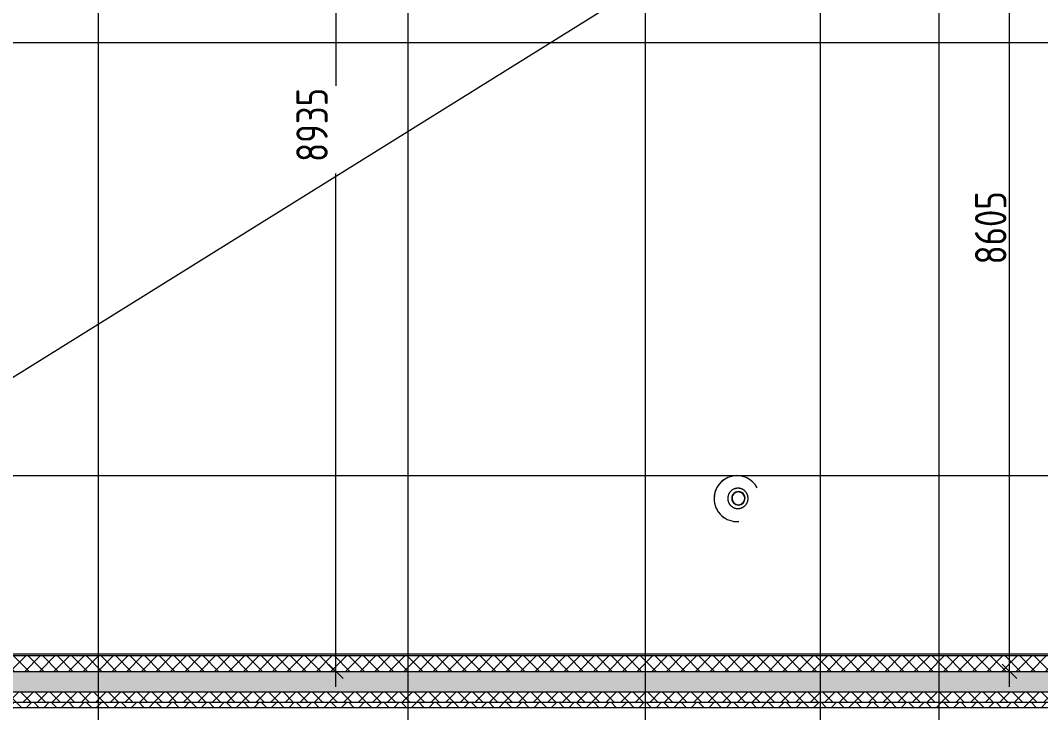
# Model space of a CAD drawing. Header units: millimetres. Extents: x -68946 to 690821, y -552984 to 293768.
# Drawn here: x 97709 to 107604, y -517956 to -511241 of the extents above; entities that cross this region are included whole.
import ezdxf

# ---------------------------------------------------------------- set-up
doc = ezdxf.new("R2010")
doc.units = ezdxf.units.MM
doc.linetypes.add('ADSK_Линия сетки', pattern=[2500, 2000, -250, 0, -250])
doc.layers.get('Defpoints').update_dxf_attribs({"color": 250})
for name, color, linetype, lineweight in [('Крыша', 7, 'Continuous', 5), ('Оборудование', 7, 'Continuous', 9), ('Оси', 250, 'Continuous', 9), ('Размеры', 7, 'Continuous', 9), ('Стены внутренние', 7, 'Continuous', 9), ('Стены наружные', 7, 'Continuous', 9), ('Стены перегородки', 7, 'Continuous', 13), ('Стены штриховка', 250, 'Continuous', 9)]:
    doc.layers.add(name, color=color, linetype=linetype, lineweight=lineweight)
doc.styles.add('GOST Common_2', font='', dxfattribs={"width": 0.8, "height": 350})
doc.styles.add('А3', font='ГОСТ тип А.ttf')
doc.styles.get('GOST Common_2').set_extended_font_data('GOST Common')
doc.dimstyles.new('ADSK_Основной_2_мм', dxfattribs={"dimscale": 304.8, "dimtxt": 201.142999, "dimasz": 0.463911, "dimexe": 0.492126, "dimexo": 0.492126, "dimgap": 0.098425, "dimtad": 1, "dimdec": 0, "dimdsep": 46, "dimtxsty": 'GOST Common_2', "dimblk1": 'OBLIQUE', "dimblk2": 'OBLIQUE', "dimsah": 1, "dimcen": 0.09, "dimdle": 0.492126, "dimazin": 0, "dimtfac": 1, "dimtdec": 4, "dimtix": 1, "dimtmove": 1, "dimatfit": 3, "dimfxl": 1, "dimtvp": 1, "dimtolj": 1, "dimtzin": 0, "dimlwd": 9, "dimlwe": 9, "dimarcsym": 2})
doc.dimstyles.new('ADSK_Основной_2_мм_1', dxfattribs={"dimscale": 304.8, "dimtxt": 201.142999, "dimasz": 0.463911, "dimexe": 0.492126, "dimexo": 0.492126, "dimgap": 0.098425, "dimtad": 1, "dimdec": 0, "dimdsep": 46, "dimtxsty": 'GOST Common_2', "dimblk1": 'OBLIQUE', "dimblk2": 'OBLIQUE', "dimsah": 1, "dimcen": 0.09, "dimdle": 0.492126, "dimazin": 0, "dimtfac": 1, "dimtdec": 4, "dimtix": 1, "dimtmove": 0, "dimatfit": 3, "dimfxl": 1, "dimtvp": 1, "dimtolj": 1, "dimtzin": 0, "dimlwd": 9, "dimlwe": 9, "dimarcsym": 2})
pattern_1 = [(45, (23667.23, -543980.64), (-70.71068, 70.71068), []), (135, (23667.23, -543980.64), (-70.71068, -70.71068), [])]

# ---------------------------------------------------------------- blocks, each defined once
blk = doc.blocks.new('TN_Аэратор кровельный ТехноНИКОЛЬ - Аэратор кровельный ТехноНИКОЛЬ 160х460мм-V68-АР3_Кладочный план кровли _17_930 С2-3')
at = {"layer": 'Оборудование'}
for p, q in [((80948.4, 28319.3), (80948.3, 28319.3)), ((80993.3, 28167.7), (80993, 28167.6)), ((81018.3, 28040.1), (81018.6, 28040.1)), ((81034.7, 27882.8), (81034.8, 27882.8))]:
    blk.add_line(p, q, dxfattribs=at)
at = {"layer": 'Оборудование', "flags": 128}
for points in [[(81099.6, 28102.9), (81099.5, 28106.8), (81099.3, 28110.8), (81098.9, 28114.7), (81098.3, 28118.6), (81097.6, 28122.5), (81096.8, 28126.4), (81095.8, 28130.2), (81094.6, 28133.9), (81093.3, 28137.7), (81091.8, 28141.3), (81090.2, 28144.9), (81088.4, 28148.5), (81086.6, 28151.9), (81084.5, 28155.3), (81082.4, 28158.6), (81080.1, 28161.8), (81077.7, 28165), (81075.1, 28168), (81072.4, 28170.9), (81069.7, 28173.7), (81066.8, 28176.4), (81063.8, 28179), (81060.7, 28181.4), (81057.5, 28183.8), (81054.2, 28186), (81050.9, 28188), (81047.4, 28190), (81043.9, 28191.8), (81040.3, 28193.4), (81036.7, 28194.9), (81033, 28196.3), (81029.2, 28197.5), (81025.4, 28198.5), (81021.6, 28199.4), (81017.7, 28200.2), (81013.8, 28200.8), (81009.9, 28201.2), (81005.9, 28201.5), (81002, 28201.6), (80998, 28201.6), (80994.1, 28201.4), (80990.2, 28201), (80986.2, 28200.5), (80982.4, 28199.9), (80978.5, 28199), (80974.7, 28198.1), (80970.9, 28196.9), (80967.1, 28195.7), (80963.5, 28194.2), (80959.8, 28192.7), (80956.3, 28191), (80952.8, 28189.1), (80949.4, 28187.1), (80946.1, 28185), (80942.8, 28182.7), (80939.7, 28180.3), (80936.6, 28177.8), (80933.7, 28175.2), (80930.9, 28172.5), (80928.1, 28169.6), (80925.5, 28166.6), (80923, 28163.6), (80920.7, 28160.4), (80918.5, 28157.1), (80916.4, 28153.8), (80914.4, 28150.4), (80912.6, 28146.9), (80910.9, 28143.3), (80909.3, 28139.7), (80907.9, 28136), (80906.7, 28132.2), (80905.6, 28128.4), (80904.6, 28124.6), (80903.9, 28120.7), (80903.2, 28116.9), (80902.7, 28112.9), (80902.4, 28109), (80902.3, 28105.1), (80902.2, 28102.9)], [(80902.2, 28102.9), (80902.3, 28099), (80902.5, 28095), (80902.9, 28091.1), (80903.5, 28087.2), (80904.2, 28083.3), (80905.1, 28079.5), (80906.1, 28075.6), (80907.2, 28071.9), (80908.6, 28068.1), (80910, 28064.5), (80911.6, 28060.9), (80913.4, 28057.3), (80915.3, 28053.9), (80917.3, 28050.5), (80919.5, 28047.2), (80921.8, 28044), (80924.2, 28040.9), (80926.7, 28037.8), (80929.4, 28034.9), (80932.2, 28032.1), (80935, 28029.4), (80938, 28026.8), (80941.1, 28024.4), (80944.3, 28022.1), (80947.6, 28019.9), (80951, 28017.8), (80954.4, 28015.9), (80957.9, 28014.1), (80961.5, 28012.4), (80965.1, 28010.9), (80968.9, 28009.5), (80972.6, 28008.3), (80976.4, 28007.3), (80980.3, 28006.4), (80984.1, 28005.6), (80988, 28005), (80992, 28004.6), (80995.9, 28004.3), (80999.8, 28004.2), (81003.8, 28004.2), (81007.7, 28004.4), (81011.7, 28004.8), (81015.6, 28005.3), (81019.5, 28005.9), (81023.3, 28006.8), (81027.2, 28007.7), (81030.9, 28008.9), (81034.7, 28010.1), (81038.4, 28011.6), (81042, 28013.1), (81045.5, 28014.9), (81049, 28016.7), (81052.4, 28018.7), (81055.8, 28020.8), (81059, 28023.1), (81062.1, 28025.5), (81065.2, 28028), (81068.1, 28030.6), (81071, 28033.4), (81073.7, 28036.2), (81076.3, 28039.2), (81078.8, 28042.2), (81081.1, 28045.4), (81083.4, 28048.7), (81085.5, 28052), (81087.4, 28055.4), (81089.3, 28058.9), (81091, 28062.5), (81092.5, 28066.1), (81093.9, 28069.8), (81095.1, 28073.6), (81096.2, 28077.4), (81097.2, 28081.2), (81098, 28085.1), (81098.6, 28089), (81099.1, 28092.9), (81099.4, 28096.8), (81099.6, 28100.8), (81099.6, 28102.9)]]:
    blk.add_lwpolyline(points, dxfattribs=at)
at = {"layer": 'Оборудование'}
for centre, major_axis, start_param, end_param in [((80991.5, 28101), (-43.2, 218.3), 0.253317, 1.375315), ((80991.6, 28101.1), (-43.2, 218.3), 5.009524, 7.6585), ((80991.5, 28101), (-43.2, 218.3), 6.087704, 6.312103), ((81005.6, 28103.8), (-12.6, 63.8), 6.087704, 7.6585), ((81005.6, 28103.8), (-12.6, 63.8), 1.375315, 3.33881), ((81006, 28103.9), (-12.6, 63.8), 4.516907, 7.6585), ((81006, 28103.9), (-12.6, 63.8), 1.375315, 4.516907), ((81006, 28103.9), (-12, 60.8), 4.516907, 7.6585), ((81006, 28103.9), (-12, 60.8), 1.375315, 4.516907), ((81005.6, 28103.8), (-12, 60.8), 4.516907, 5.933399), ((81005.6, 28103.8), (-12, 60.8), 3.172849, 4.516907), ((80991.5, 28101), (-43.2, 218.3), 1.375315, 2.3624), ((80991.6, 28101.1), (-43.2, 218.3), 1.375315, 3.022834)]:
    blk.add_ellipse(centre, major_axis=major_axis, ratio=0.999485, start_param=start_param, end_param=end_param, dxfattribs=at)
blk = doc.blocks.new('_Oblique')
at = {"color": 0, "linetype": 'ByBlock', "lineweight": -2}
blk.add_line((-0.5, -0.5), (0.5, 0.5), dxfattribs=at)
blk = doc.blocks.new('*D6371')
at = {"layer": 'Defpoints', "color": 0, "lineweight": 30, "transparency": 16777216}
for p in [(100187.2, -508620.6), (100768.7, -508620.6), (100518.8, -517555.6)]:
    blk.add_point(p, dxfattribs=at)
at = {"layer": 'Размеры', "color": 0, "lineweight": 9, "transparency": 16777216}
for p, q in [((100768.7, -508470.6), (100768.7, -511874.4)), ((100337.2, -508620.6), (100918.7, -508620.6)), ((100768.7, -517705.6), (100768.7, -512726.9)), ((100668.8, -517555.6), (100918.7, -517555.6))]:
    blk.add_line(p, q, dxfattribs=at)
at = {"layer": 'Размеры', "color": 0, "lineweight": 9, "transparency": 16777216, "xscale": 141.4, "yscale": 141.4, "zscale": 141.4}
for p, rotation in [((100768.7, -508620.6), 90), ((100768.7, -517555.6), 270)]:
    blk.add_blockref('_Oblique', p, dxfattribs=dict(at, rotation=rotation))
at = {"layer": 'Размеры', "color": 0, "transparency": 16777216, "insert": (100385, -512613.6), "char_height": 304.8, "width": 625.93, "attachment_point": 1, "rotation": 90, "line_spacing_factor": 1.022761, "style": 'А3'}
blk.add_mtext('\\A1;8935', dxfattribs=at)
blk = doc.blocks.new('*D6372')
at = {"layer": 'Defpoints', "color": 0, "lineweight": 30, "transparency": 16777216}
for p in [(106572.2, -508950.6), (107302.4, -508950.6), (107202.4, -517555.6)]:
    blk.add_point(p, dxfattribs=at)
at = {"layer": 'Размеры', "color": 0, "lineweight": 9, "transparency": 16777216}
for p, q in [((107302.4, -517705.6), (107302.4, -508800.6)), ((106722.2, -508950.6), (107452.4, -508950.6)), ((107352.4, -517555.6), (107452.4, -517555.6))]:
    blk.add_line(p, q, dxfattribs=at)
at = {"layer": 'Размеры', "color": 0, "lineweight": 9, "transparency": 16777216, "xscale": 141.4, "yscale": 141.4, "zscale": 141.4}
for p, rotation in [((107302.4, -508950.6), 90), ((107302.4, -517555.6), 270)]:
    blk.add_blockref('_Oblique', p, dxfattribs=dict(at, rotation=rotation))
at = {"layer": 'Размеры', "color": 0, "transparency": 16777216, "insert": (107120, -513253.1), "char_height": 304.8, "width": 605.475, "attachment_point": 5, "rotation": 90, "style": 'А3'}
blk.add_mtext('\\A1;8605', dxfattribs=at)

msp = doc.modelspace()

# ---------------------------------------------------------------- hatches: boundary and pattern name
at = {"layer": 'Стены внутренние', "lineweight": 5}
h = msp.add_hatch(dxfattribs=at)
h.set_pattern_fill('FP_1', color=256, style=0, pattern_type=2)
h.set_pattern_definition([(135, (23667.23, -543980.64), (-142.56192, -142.56192), []), (135, (23809.8, -543980.64), (-142.56192, -142.56192), [252.016, -50.403, 3.353, -47.05])])
h.paths.add_polyline_path([(126340.5312, -517755.5807), (126340.5312, -517555.5807), (93167.2298, -517555.5807), (93167.2298, -517755.5807), (125348.4245, -517755.5807)])
at = {"layer": 'Стены наружные', "lineweight": 5}
h = msp.add_hatch(dxfattribs=at)
h.set_pattern_fill('FP_33', color=256, style=0, pattern_type=2)
h.set_pattern_definition(pattern_1)
h.paths.add_polyline_path([(125348.4245, -517555.6404), (126340.5312, -517555.6404), (126340.5312, -517405.6404), (93317.2298, -517405.6404), (93317.2298, -517555.6404), (123930.682, -517555.6404)])
h = msp.add_hatch(dxfattribs=at)
h.set_pattern_fill('FP_33', color=256, style=0, pattern_type=2)
h.set_pattern_definition(pattern_1)
h.paths.add_polyline_path([(125348.4245, -517855.5807), (126340.5312, -517855.5807), (126340.5312, -517755.5807), (92867.2298, -517755.5807), (92867.2298, -517855.5807), (122512.9395, -517855.5807)])
h = msp.add_hatch(dxfattribs=at)
h.set_pattern_fill('FP_34', color=256, style=0, pattern_type=2)
h.set_pattern_definition([(135, (23667.23, -543980.64), (-84.85281, -84.85281), []), (225, (23667.23, -543980.64), (84.85281, -84.85281), [])])
h.paths.add_polyline_path([(125348.4245, -517905.5807), (126340.5312, -517905.5807), (126340.5312, -517855.5807), (92817.2298, -517855.5807), (92817.2298, -517905.5807), (122512.9395, -517905.5807)])

# ---------------------------------------------------------------- linework, layer by layer
at = {"layer": 'Крыша'}
msp.add_line((106439.4366, -509222.6404), (94533.8669, -516637.3638), dxfattribs=at)
at = {"layer": 'Оси', "linetype": 'ADSK_Линия сетки', "ltscale": 100}
for p, q in [((98467.2298, -547719.4803), (98467.2298, -482778.6358)), ((101467.2298, -482778.6358), (101467.2298, -548529.072)), ((103767.2298, -482778.6358), (103767.2298, -547719.4803)), ((105467.2298, -482778.6358), (105467.2298, -547719.4803)), ((106617.23, -482778.6358), (106617.23, -547719.4803)), ((88763.207, -511455.64), (180488.1093, -511455.64)), ((88763.207, -515655.64), (180488.1093, -515655.64)), ((88763.207, -517555.6404), (180488.1093, -517555.6404))]:
    msp.add_line(p, q, dxfattribs=at)
at = {"layer": 'Стены перегородки'}
for p, q in [((93337.2298, -517385.6404), (128117.2304, -517385.6404)), ((93167.2298, -517555.5807), (128367.2304, -517555.5807)), ((93167.2298, -517555.6404), (128267.2304, -517555.6404)), ((92967.2298, -517755.5807), (128367.2304, -517755.5807)), ((92817.2298, -517905.5807), (128217.2304, -517905.5807)), ((92867.2298, -517855.5807), (128217.2304, -517855.5807))]:
    msp.add_line(p, q, dxfattribs=at)
at = {"layer": 'Стены штриховка'}
msp.add_line((128117.2304, -517405.6404), (93317.2298, -517405.6404), dxfattribs=at)

# ---------------------------------------------------------------- block references
at = {"layer": 'Оборудование'}
msp.add_blockref('TN_Аэратор кровельный ТехноНИКОЛЬ - Аэратор кровельный ТехноНИКОЛЬ 160х460мм-V68-АР3_Кладочный план кровли _17_930 С2-3', (23667.2298, -543980.641), dxfattribs=at)

# ---------------------------------------------------------------- dimensions: what is measured, and where the dimension line sits
at = {"layer": 'Размеры'}
dim = msp.add_linear_dim(base=(100768.7492, -508620.6404), p1=(100518.7643, -517555.6404), p2=(100187.2408, -508620.6404), angle=90, dimstyle='ADSK_Основной_2_мм', override={"dimtxt": 1, "dimlfac": 1, "dimpost": '<>', "dimtxsty": 'А3', "dimfxl": 9865.00473}, dxfattribs=at)
dim.commit()
dim.dimension.update_dxf_attribs({"geometry": '*D6371', "text_midpoint": (100588.2298, -512300.641), "dimtype": 160, "text_rotation": 90})
dim = msp.add_linear_dim(base=(107302.3759, -508950.6404), p1=(107202.391, -517555.6404), p2=(106572.2298, -508950.6404), angle=90, dimstyle='ADSK_Основной_2_мм_1', override={"dimtxt": 1, "dimlfac": 1, "dimpost": '<>', "dimtxsty": 'А3', "dimfxl": 8628.043121}, dxfattribs=at)
dim.commit()
dim.dimension.update_dxf_attribs({"geometry": '*D6372', "text_midpoint": (107119.9759, -513253.1404)})

doc.saveas('drawing.dxf')
